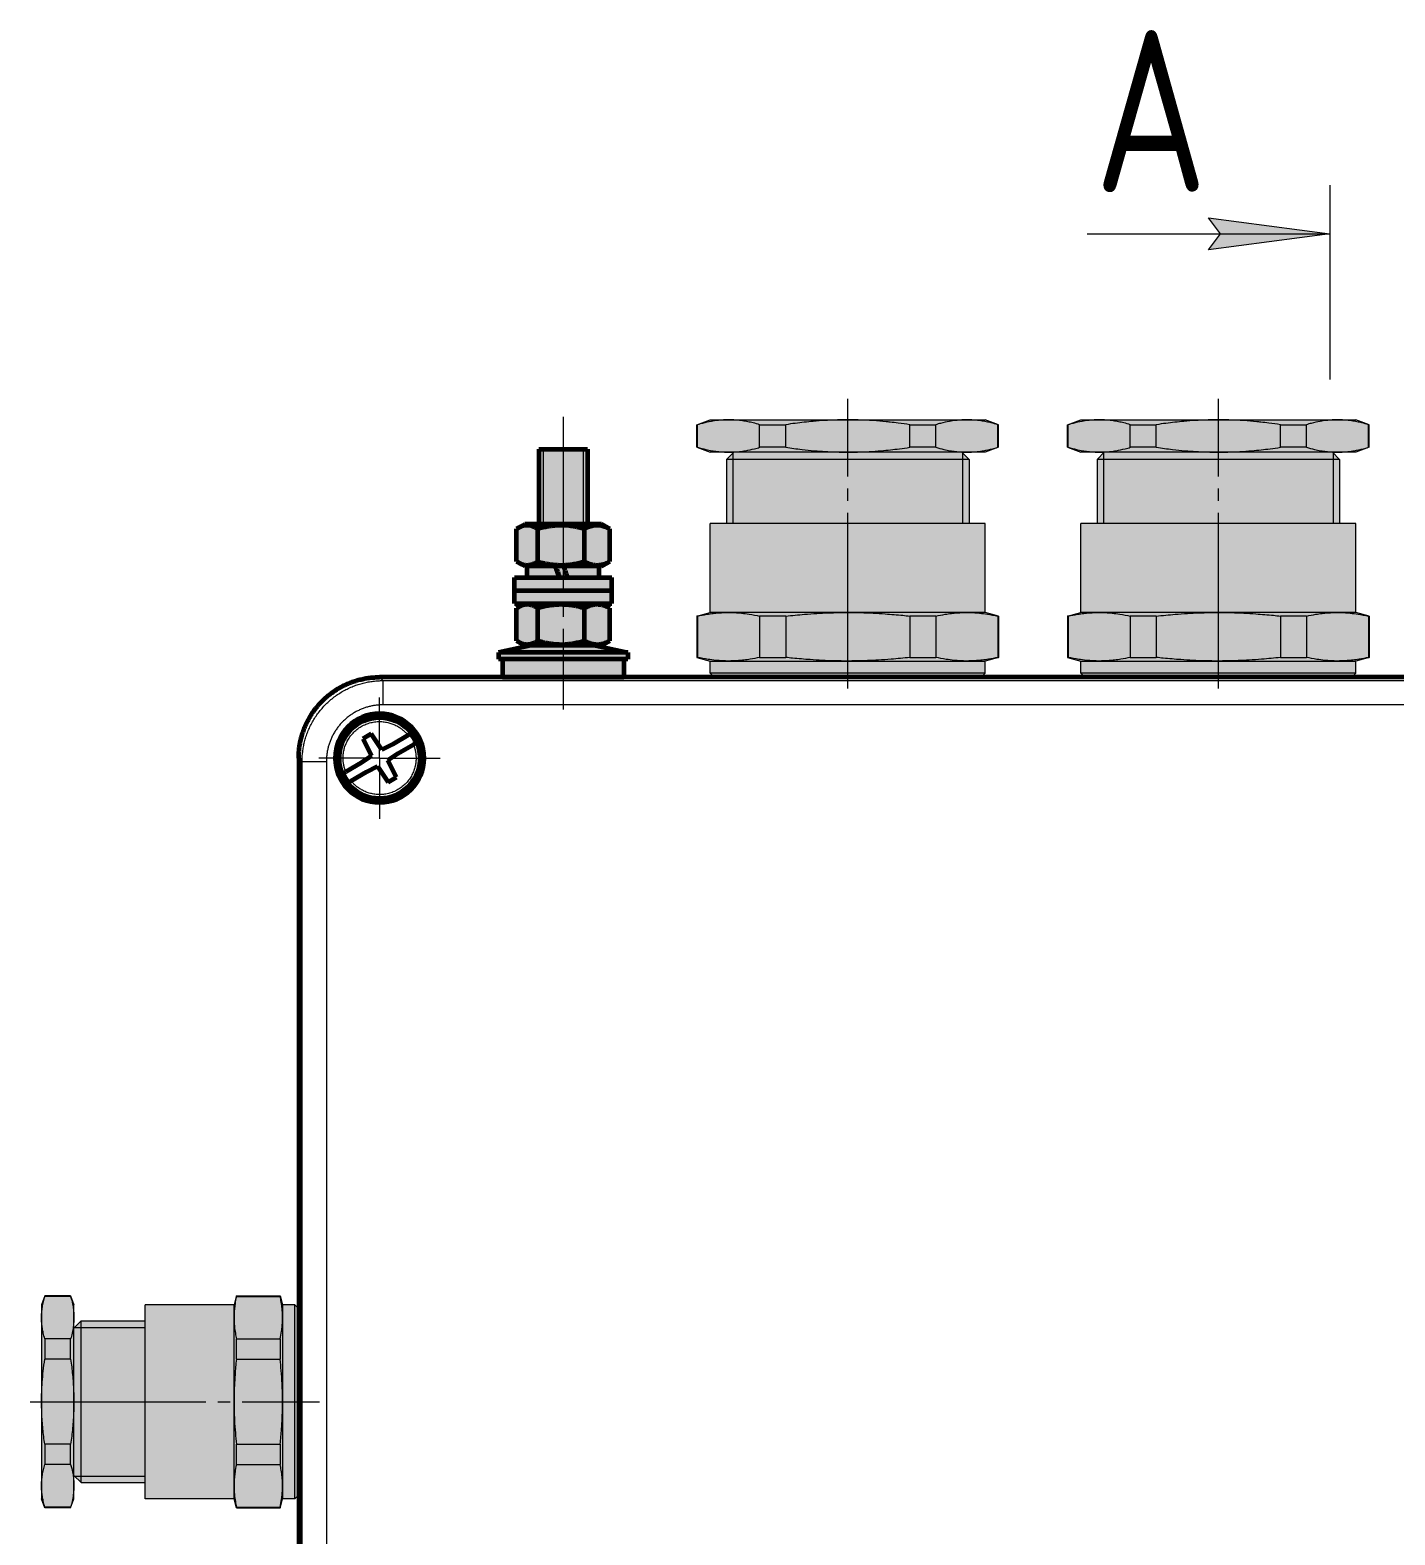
# Model space of a CAD drawing. Header units: millimetres. Extents: x -101 to 319, y -85 to 212.
# Drawn here: x 0.33 to 42.52, y 65.93 to 112.44 of the extents above; entities that cross this region are included whole.
import ezdxf

# ---------------------------------------------------------------- set-up
doc = ezdxf.new("R2010")
doc.units = ezdxf.units.MM
for name, pattern in [('K5LT_AXLED', [26.227272, 21.727272, -1.5, 1.5, -1.5]), ('K5LT_BASIC', [0]), ('K5LT_THIN', [0])]:
    doc.linetypes.add(name, pattern=pattern)
doc.layers.add('Системный слой', color=7, linetype='Continuous')
doc.styles.get("Standard").update_dxf_attribs({"font": 'GOST_A.TTF'})

# ---------------------------------------------------------------- blocks, each defined once
blk = doc.blocks.new('VP.262512_topside')
at = {"layer": 'Системный слой', "color": 7, "linetype": 'K5LT_THIN', "lineweight": 18}
for p, q in [((-117.5, 125), (-117.08, 124.58)), ((-117.08, 124.58), (-117.08, 121.58)), ((-117.08, 124.58), (117.08, 124.58)), ((117.08, 121.58), (-117.08, 121.58)), ((-127.08, 114.58), (-127.5, 115)), ((-127.08, -114.58), (-127.08, 114.58)), ((-127.08, 114.58), (-124.08, 114.58)), ((-124.08, 114.58), (-124.08, -114.58))]:
    blk.add_line(p, q, dxfattribs=at)
at = {"layer": 'Системный слой', "color": 150, "linetype": 'K5LT_BASIC', "lineweight": 60, "true_color": 0x0080ff}
for p, q in [((117.5, 125), (-117.5, 125)), ((-118.55, 117.98), (-119.58, 117.37)), ((-119.58, 117.37), (-118.51, 115.26)), ((-117.24, 116.01), (-118.55, 117.98)), ((-113.98, 117.82), (-115.9, 116.69)), ((-113.72, 117.97), (-113.98, 117.82)), ((-113.72, 117.97), (-113.65, 118.01)), ((-115.9, 116.69), (-117.24, 116.01)), ((-116.49, 114.74), (-115.24, 115.57)), ((-115.24, 115.57), (-113.32, 116.69)), ((-113.06, 116.85), (-113.32, 116.69)), ((-112.99, 116.89), (-113.06, 116.85)), ((-127.5, 115), (-127.5, -115)), ((-119.76, 114.43), (-121.68, 113.31)), ((-118.51, 115.26), (-119.76, 114.43)), ((-119.1, 113.31), (-117.76, 113.99)), ((-117.76, 113.99), (-116.45, 112.02)), ((-115.42, 112.63), (-116.49, 114.74)), ((-122.01, 113.11), (-121.94, 113.15)), ((-121.94, 113.15), (-121.68, 113.31)), ((-121.28, 112.03), (-121.35, 111.99)), ((-121.28, 112.03), (-121.02, 112.18)), ((-121.02, 112.18), (-119.1, 113.31)), ((-116.45, 112.02), (-115.42, 112.63))]:
    blk.add_line(p, q, dxfattribs=at)
at = {"layer": 'Системный слой', "color": 30, "linetype": 'K5LT_AXLED', "lineweight": 18, "true_color": 0xff8000}
for q in [(-117.5, 122.5), (-125, 115), (-110, 115), (-117.5, 107.5)]:
    blk.add_line((-117.5, 115), q, dxfattribs=at)
at = {"layer": 'Системный слой', "color": 150, "linetype": 'K5LT_BASIC', "lineweight": 60, "true_color": 0x0080ff}
blk.add_circle((-117.5, 115), 5, dxfattribs=at)
for radius, start, end in [(5.5, 270, 180), (5.24, 90, 180), (5.24, 180, 90), (4.89, 22.7118, 37.9892), (5.5, 180, 270), (4.89, 202.7118, 210.3505), (4.89, 210.3505, 217.9892)]:
    blk.add_arc((-117.5, 115), radius, start, end, dxfattribs=at)
at = {"layer": 'Системный слой', "color": 7, "linetype": 'K5LT_THIN', "lineweight": 18}
for start, end in [(38.1161, 202.5849), (218.1161, 22.5849)]:
    blk.add_arc((-117.5, 115), 4.81, start, end, dxfattribs=at)
at = {"layer": 'Системный слой', "color": 150, "linetype": 'K5LT_BASIC', "lineweight": 60, "true_color": 0x0080ff}
blk.add_rational_spline([(-127.5, 115), (-127.5, 120.86), (-123.36, 125), (-117.5, 125)], [1, 0.804824712256, 0.804824712256, 1], degree=3, dxfattribs=at)
at = {"layer": 'Системный слой', "color": 7, "linetype": 'K5LT_THIN', "lineweight": 18}
for points, weights in [([(-127.08, 114.58), (-127.08, 120.43), (-122.93, 124.58), (-117.08, 124.58)], [1, 0.804824712256, 0.804824712256, 1]), ([(-117.08, 121.58), (-121.18, 121.58), (-124.08, 118.68), (-124.08, 114.58)], [1, 0.804824712256, 0.804824712256, 1]), ([(-121.68, 113.31), (-124.28, 119.73), (-118.3, 123.23), (-113.98, 117.82)], [1, 0.429396510113, 0.429396510113, 1]), ([(-113.32, 116.69), (-110.72, 110.27), (-116.7, 106.77), (-121.02, 112.18)], [1, 0.429396510113, 0.429396510113, 1])]:
    blk.add_rational_spline(points, weights, degree=3, dxfattribs=at)
blk = doc.blocks.new('VZ-N16_withoutcap')
at = {"true_color": 0xffffff}
blk.add_hatch(color=7, dxfattribs=at).paths.add_polyline_path([(12, -19), (12, -8), (13.1, -7.71), (13.1, -2.29), (12, -2), (12, -0.5), (11.5, 0), (-11.5, 0), (-12, -0.5), (-12, -2), (-13.1, -2.29), (-13.1, -7.71), (-12, -8), (-12, -19), (-10, -19), (-10, -26.9), (-9.1, -27.8), (-12, -27.8), (-13.1, -28.2), (-13.1, -31.4), (-12, -31.8), (12, -31.8), (13.1, -31.4), (13.1, -28.2), (12, -27.8), (9.1, -27.8), (10, -26.9), (10, -19)])
at = {"color": 30, "linetype": 'K5LT_AXLED', "lineweight": 0, "true_color": 0xff8000}
blk.add_line((0, -33.22), (0, 2.58), dxfattribs=at)
at = {"color": 150, "linetype": 'K5LT_BASIC', "lineweight": 0, "true_color": 0x0080ff}
for p, q in [((-12, -0.5), (-11.5, 0)), ((11.5, 0), (-11.5, 0)), ((12, -0.5), (11.5, 0)), ((-12, -0.5), (-12, -2)), ((12, -0.5), (-12, -0.5)), ((12, -0.5), (12, -2)), ((-13.1, -2.29), (-12, -2)), ((-13.1, -7.71), (-13.1, -2.29)), ((-13.1, -2.29), (-13.02, -2.29)), ((-13.02, -7.71), (-13.02, -2.29)), ((-12, -2), (-10.39, -2)), ((-10.39, -2), (0, -2)), ((-7.77, -7.71), (-7.77, -2.29)), ((-7.77, -2.29), (-5.25, -2.29)), ((-5.25, -7.71), (-5.25, -2.29)), ((0, -2), (10.39, -2)), ((5.25, -2.29), (7.77, -2.29)), ((5.25, -7.71), (5.25, -2.29)), ((7.77, -7.71), (7.77, -2.29)), ((10.39, -2), (12, -2)), ((13.1, -2.29), (12, -2)), ((13.02, -2.29), (13.1, -2.29)), ((13.02, -7.71), (13.02, -2.29)), ((13.1, -7.71), (13.1, -2.29)), ((-13.1, -7.71), (-12, -8)), ((-13.02, -7.71), (-13.1, -7.71)), ((-12, -8), (-12, -19)), ((-10.39, -8), (-12, -8)), ((0, -8), (-10.39, -8)), ((-5.25, -7.71), (-7.77, -7.71)), ((10.39, -8), (0, -8)), ((7.77, -7.71), (5.25, -7.71)), ((12, -8), (10.39, -8)), ((13.1, -7.71), (12, -8)), ((12, -8), (12, -19)), ((13.1, -7.71), (13.02, -7.71)), ((12, -19), (-12, -19)), ((-10, -26.9), (-10, -19)), ((10, -26.9), (10, -19)), ((-13.1, -28.2), (-12, -27.8)), ((-10.39, -27.8), (-12, -27.8)), ((0, -27.8), (-10.39, -27.8)), ((-9.1, -27.8), (-10, -26.9)), ((10, -26.9), (-10, -26.9)), ((10.39, -27.8), (0, -27.8)), ((9.1, -27.8), (10, -26.9)), ((12, -27.8), (10.39, -27.8)), ((13.1, -28.2), (12, -27.8)), ((-13.1, -28.2), (-13.1, -31.4)), ((-13.02, -28.2), (-13.1, -28.2)), ((-13.02, -28.2), (-13.02, -31.4)), ((-7.77, -28.2), (-7.77, -31.4)), ((-5.25, -28.2), (-7.77, -28.2)), ((-5.25, -28.2), (-5.25, -31.4)), ((5.25, -28.2), (5.25, -31.4)), ((7.77, -28.2), (5.25, -28.2)), ((7.77, -28.2), (7.77, -31.4)), ((13.02, -28.2), (13.02, -31.4)), ((13.1, -28.2), (13.02, -28.2)), ((13.1, -28.2), (13.1, -31.4)), ((-13.1, -31.4), (-13.02, -31.4)), ((-13.1, -31.4), (-12, -31.8)), ((-7.77, -31.4), (-5.25, -31.4)), ((5.25, -31.4), (7.77, -31.4)), ((13.1, -31.4), (12, -31.8)), ((13.02, -31.4), (13.1, -31.4)), ((-12, -31.8), (-10.39, -31.8)), ((-10.39, -31.8), (0, -31.8)), ((0, -31.8), (10.39, -31.8)), ((10.39, -31.8), (12, -31.8))]:
    blk.add_line(p, q, dxfattribs=at)
at = {"color": 7, "linetype": 'K5LT_THIN', "lineweight": 0}
for p, q in [((-9.19, -26.9), (-9.19, -19)), ((9.19, -26.9), (9.19, -19)), ((-9.19, -27.71), (-9.19, -26.9)), ((9.19, -27.71), (9.19, -26.9))]:
    blk.add_line(p, q, dxfattribs=at)
at = {"color": 150, "linetype": 'K5LT_BASIC', "lineweight": 0, "true_color": 0x0080ff}
for points, knots in [([(-10.39, -2), (-10.58, -2), (-10.95, -2.01), (-11.6, -2.06), (-12.28, -2.15), (-12.79, -2.25), (-13.02, -2.29)], [0, 0, 0, 0, 1.495409, 2.959111, 5.143005, 7, 7, 7, 7]), ([(-7.77, -2.29), (-8.08, -2.23), (-8.62, -2.13), (-9.39, -2.04), (-9.95, -2), (-10.28, -2), (-10.39, -2)], [0, 0, 0, 0, 2.546548, 4.327406, 6.121612, 7, 7, 7, 7]), ([(0, -2), (-0.38, -2), (-1.12, -2.01), (-2.41, -2.06), (-3.78, -2.15), (-4.79, -2.25), (-5.25, -2.29)], [0, 0, 0, 0, 1.495409, 2.959111, 5.143005, 7, 7, 7, 7]), ([(5.25, -2.29), (4.62, -2.23), (3.54, -2.13), (2.01, -2.04), (0.89, -2), (0.22, -2), (0, -2)], [0, 0, 0, 0, 2.546548, 4.327406, 6.121612, 7, 7, 7, 7]), ([(10.39, -2), (10.2, -2), (9.83, -2.01), (9.19, -2.06), (8.5, -2.15), (8, -2.25), (7.77, -2.29)], [0, 0, 0, 0, 1.495309, 2.958978, 5.142959, 7, 7, 7, 7]), ([(13.02, -2.29), (12.7, -2.23), (12.16, -2.13), (11.39, -2.04), (10.84, -2), (10.5, -2), (10.39, -2)], [0, 0, 0, 0, 2.546533, 4.327435, 6.121632, 7, 7, 7, 7]), ([(-13.02, -7.71), (-12.7, -7.77), (-12.16, -7.87), (-11.39, -7.96), (-10.84, -8), (-10.5, -8), (-10.39, -8)], [0, 0, 0, 0, 2.546548, 4.327406, 6.121612, 7, 7, 7, 7]), ([(-10.39, -8), (-10.2, -8), (-9.83, -7.99), (-9.19, -7.94), (-8.5, -7.85), (-8, -7.75), (-7.77, -7.71)], [0, 0, 0, 0, 1.495409, 2.959111, 5.143005, 7, 7, 7, 7]), ([(-5.25, -7.71), (-4.62, -7.77), (-3.54, -7.87), (-2.01, -7.96), (-0.89, -8), (-0.22, -8), (0, -8)], [0, 0, 0, 0, 2.546548, 4.327406, 6.121612, 7, 7, 7, 7]), ([(0, -8), (0.38, -8), (1.12, -7.99), (2.41, -7.94), (3.78, -7.85), (4.79, -7.75), (5.25, -7.71)], [0, 0, 0, 0, 1.495409, 2.959111, 5.143005, 7, 7, 7, 7]), ([(7.77, -7.71), (8.08, -7.77), (8.62, -7.87), (9.39, -7.96), (9.95, -8), (10.28, -8), (10.39, -8)], [0, 0, 0, 0, 2.546533, 4.327435, 6.121632, 7, 7, 7, 7]), ([(10.39, -8), (10.58, -8), (10.95, -7.99), (11.6, -7.94), (12.28, -7.85), (12.79, -7.75), (13.02, -7.71)], [0, 0, 0, 0, 1.495309, 2.958978, 5.142959, 7, 7, 7, 7]), ([(-13.02, -28.2), (-12.7, -28.11), (-12.16, -27.97), (-11.45, -27.86), (-10.89, -27.81), (-10.56, -27.8), (-10.39, -27.8)], [0, 0, 0, 0, 2.54652, 4.331104, 5.681143, 7, 7, 7, 7]), ([(-10.39, -27.8), (-10.2, -27.8), (-9.83, -27.81), (-9.19, -27.88), (-8.5, -28), (-8, -28.13), (-7.77, -28.2)], [0, 0, 0, 0, 1.489537, 2.953457, 5.141664, 7, 7, 7, 7]), ([(-5.25, -28.2), (-4.62, -28.11), (-3.65, -27.99), (-2.34, -27.88), (-1.23, -27.82), (-0.44, -27.8), (0, -27.8)], [0, 0, 0, 0, 2.546534, 3.880294, 5.233013, 7, 7, 7, 7]), ([(0, -27.8), (0.38, -27.8), (1.12, -27.81), (2.2, -27.87), (3.58, -27.98), (4.59, -28.1), (5.25, -28.2)], [0, 0, 0, 0, 1.489631, 2.953581, 4.313956, 7, 7, 7, 7]), ([(7.77, -28.2), (8.08, -28.11), (8.62, -27.97), (9.33, -27.86), (9.89, -27.81), (10.23, -27.8), (10.39, -27.8)], [0, 0, 0, 0, 2.546534, 4.331077, 5.681117, 7, 7, 7, 7]), ([(10.39, -27.8), (10.58, -27.8), (10.95, -27.81), (11.6, -27.88), (12.29, -28), (12.79, -28.13), (13.02, -28.2)], [0, 0, 0, 0, 1.489631, 2.953581, 5.141707, 7, 7, 7, 7]), ([(-10.39, -31.8), (-10.61, -31.8), (-10.94, -31.79), (-11.38, -31.74), (-11.82, -31.68), (-12.37, -31.58), (-12.8, -31.46), (-13.02, -31.4)], [0, 0, 0, 0, 1.982217, 2.987477, 3.996278, 6.002624, 8, 8, 8, 8]), ([(-7.77, -31.4), (-8.01, -31.47), (-8.44, -31.58), (-9.06, -31.7), (-9.61, -31.77), (-10.06, -31.8), (-10.32, -31.8), (-10.39, -31.8)], [0, 0, 0, 0, 2.290651, 3.936872, 5.624706, 7.324289, 8, 8, 8, 8]), ([(0, -31.8), (-0.39, -31.8), (-1.2, -31.79), (-2.46, -31.72), (-3.83, -31.59), (-4.77, -31.47), (-5.25, -31.4)], [0, 0, 0, 0, 1.543159, 3.22086, 5.051399, 7, 7, 7, 7]), ([(5.25, -31.4), (4.62, -31.49), (3.65, -31.61), (2.35, -31.72), (1.24, -31.78), (0.45, -31.8), (0, -31.8)], [0, 0, 0, 0, 2.556476, 3.868721, 5.204549, 7, 7, 7, 7]), ([(10.39, -31.8), (10.17, -31.8), (9.85, -31.79), (9.41, -31.74), (8.97, -31.68), (8.42, -31.58), (7.98, -31.46), (7.77, -31.4)], [0, 0, 0, 0, 1.982217, 2.987477, 3.996278, 6.002624, 8, 8, 8, 8]), ([(13.02, -31.4), (12.77, -31.47), (12.34, -31.58), (11.72, -31.7), (11.17, -31.77), (10.73, -31.8), (10.47, -31.8), (10.39, -31.8)], [0, 0, 0, 0, 2.290651, 3.936872, 5.624706, 7.324289, 8, 8, 8, 8])]:
    blk.add_open_spline(points, degree=3, knots=knots, dxfattribs=at)
blk = doc.blocks.new('VZ-N25_withoutcap')
at = {"true_color": 0xffffff}
blk.add_hatch(color=7, dxfattribs=at).paths.add_polyline_path([(17, -19), (17, -8), (18.65, -7.56), (18.65, -2.44), (17, -2), (17, -0.5), (16.5, 0), (-16.5, 0), (-17, -0.5), (-17, -2), (-18.65, -2.44), (-18.65, -7.56), (-17, -8), (-17, -19), (-15, -19), (-15, -26.93), (-14.1, -27.82), (-17, -27.82), (-18.65, -28.43), (-18.65, -31.22), (-17, -31.83), (17, -31.83), (18.65, -31.22), (18.65, -28.43), (17, -27.82), (14.1, -27.82), (15, -26.93), (15, -19)])
at = {"color": 150, "linetype": 'K5LT_BASIC', "lineweight": 0, "true_color": 0x0080ff}
for p, q in [((-17, -0.5), (-16.5, 0)), ((-16.5, 0), (0, 0)), ((0, 0), (16.5, 0)), ((17, -0.5), (16.5, 0)), ((-17, -0.5), (-17, -2)), ((-17, -0.5), (0, -0.5)), ((0, -0.5), (17, -0.5)), ((17, -0.5), (17, -2)), ((-18.65, -2.44), (-17, -2)), ((-18.65, -7.56), (-18.65, -2.44)), ((-18.56, -2.44), (-18.65, -2.44)), ((-18.56, -7.56), (-18.56, -2.44)), ((-14.72, -2), (-17, -2)), ((0, -2), (-14.72, -2)), ((-10.89, -7.56), (-10.89, -2.44)), ((-7.67, -2.44), (-10.89, -2.44)), ((-7.67, -7.56), (-7.67, -2.44)), ((14.72, -2), (0, -2)), ((10.89, -2.44), (7.67, -2.44)), ((7.67, -7.56), (7.67, -2.44)), ((10.89, -7.56), (10.89, -2.44)), ((17, -2), (14.72, -2)), ((18.65, -2.44), (17, -2)), ((18.65, -2.44), (18.56, -2.44)), ((18.56, -7.56), (18.56, -2.44)), ((18.65, -7.56), (18.65, -2.44)), ((-18.65, -7.56), (-17, -8)), ((-18.65, -7.56), (-18.56, -7.56)), ((-17, -8), (-17, -19)), ((-17, -8), (-14.72, -8)), ((-14.72, -8), (0, -8)), ((-10.89, -7.56), (-7.67, -7.56)), ((0, -8), (14.72, -8)), ((7.67, -7.56), (10.89, -7.56)), ((14.72, -8), (17, -8)), ((18.65, -7.56), (17, -8)), ((17, -8), (17, -19)), ((18.56, -7.56), (18.65, -7.56)), ((-17, -19), (17, -19)), ((-15, -26.93), (-15, -19)), ((15, -26.93), (15, -19)), ((-18.65, -28.43), (-17, -27.82)), ((-17, -27.82), (-14.72, -27.82)), ((-14.1, -27.82), (-15, -26.93)), ((-15, -26.93), (0, -26.93)), ((-14.72, -27.82), (0, -27.82)), ((0, -26.93), (15, -26.93)), ((0, -27.82), (14.72, -27.82)), ((14.1, -27.82), (15, -26.93)), ((14.72, -27.82), (17, -27.82)), ((18.65, -28.43), (17, -27.82)), ((-18.65, -28.43), (-18.65, -31.22)), ((-18.65, -28.43), (-18.56, -28.43)), ((-18.56, -28.43), (-18.56, -31.22)), ((-10.89, -28.43), (-10.89, -31.22)), ((-10.89, -28.43), (-7.67, -28.43)), ((-7.67, -28.43), (-7.67, -31.22)), ((7.67, -28.43), (7.67, -31.22)), ((7.67, -28.43), (10.89, -28.43)), ((10.89, -28.43), (10.89, -31.22)), ((18.56, -28.43), (18.56, -31.22)), ((18.56, -28.43), (18.65, -28.43)), ((18.65, -28.43), (18.65, -31.22)), ((-18.56, -31.22), (-18.65, -31.22)), ((-18.65, -31.22), (-17, -31.83)), ((-7.67, -31.22), (-10.89, -31.22)), ((10.89, -31.22), (7.67, -31.22)), ((18.65, -31.22), (17, -31.83)), ((18.65, -31.22), (18.56, -31.22)), ((-14.72, -31.83), (-17, -31.83)), ((0, -31.83), (-14.72, -31.83)), ((14.72, -31.83), (0, -31.83)), ((17, -31.83), (14.72, -31.83))]:
    blk.add_line(p, q, dxfattribs=at)
at = {"color": 30, "linetype": 'K5LT_AXLED', "lineweight": 0, "true_color": 0xff8000}
blk.add_line((0, 1.41), (0, -34.42), dxfattribs=at)
at = {"color": 7, "linetype": 'K5LT_THIN', "lineweight": 0}
for p, q in [((-14.19, -26.93), (-14.19, -19)), ((14.19, -26.93), (14.19, -19)), ((-14.19, -27.74), (-14.19, -26.93)), ((14.19, -27.74), (14.19, -26.93))]:
    blk.add_line(p, q, dxfattribs=at)
at = {"color": 150, "linetype": 'K5LT_BASIC', "lineweight": 0, "true_color": 0x0080ff}
for points, knots in [([(-18.56, -2.44), (-18.17, -2.36), (-17.53, -2.23), (-16.66, -2.11), (-15.94, -2.04), (-15.3, -2.01), (-14.9, -2), (-14.72, -2)], [0, 0, 0, 0, 2.419879, 4.039963, 5.44907, 6.903989, 8, 8, 8, 8]), ([(-14.72, -2), (-14.46, -2), (-13.93, -2.01), (-13.08, -2.08), (-12.07, -2.21), (-11.32, -2.35), (-10.89, -2.44)], [0, 0, 0, 0, 1.44825, 2.877362, 4.644411, 7, 7, 7, 7]), ([(-7.67, -2.44), (-6.9, -2.36), (-5.61, -2.23), (-3.87, -2.11), (-2.43, -2.04), (-1.16, -2.01), (-0.35, -2), (0, -2)], [0, 0, 0, 0, 2.419879, 4.039963, 5.44907, 6.903989, 8, 8, 8, 8]), ([(0, -2), (0.53, -2), (1.58, -2.01), (3.13, -2.07), (4.87, -2.18), (6.38, -2.3), (7.39, -2.41), (7.67, -2.44)], [0, 0, 0, 0, 1.655143, 3.288413, 4.825597, 7.115345, 8, 8, 8, 8]), ([(10.89, -2.44), (11.27, -2.36), (11.92, -2.23), (12.79, -2.11), (13.51, -2.04), (14.14, -2.01), (14.55, -2), (14.72, -2)], [0, 0, 0, 0, 2.41988, 4.039965, 5.449071, 6.903989, 8, 8, 8, 8]), ([(14.72, -2), (14.99, -2), (15.51, -2.01), (16.36, -2.08), (17.38, -2.21), (18.13, -2.35), (18.56, -2.44)], [0, 0, 0, 0, 1.448248, 2.877358, 4.644409, 7, 7, 7, 7]), ([(-14.72, -8), (-14.99, -8), (-15.51, -7.99), (-16.36, -7.92), (-17.38, -7.79), (-18.13, -7.65), (-18.56, -7.56)], [0, 0, 0, 0, 1.44825, 2.877362, 4.644411, 7, 7, 7, 7]), ([(-10.89, -7.56), (-11.27, -7.64), (-11.92, -7.77), (-12.79, -7.89), (-13.51, -7.96), (-14.14, -7.99), (-14.55, -8), (-14.72, -8)], [0, 0, 0, 0, 2.419879, 4.039963, 5.44907, 6.903989, 8, 8, 8, 8]), ([(0, -8), (-0.53, -8), (-1.58, -7.99), (-3.13, -7.93), (-4.87, -7.82), (-6.38, -7.7), (-7.39, -7.59), (-7.67, -7.56)], [0, 0, 0, 0, 1.655143, 3.288413, 4.825597, 7.115345, 8, 8, 8, 8]), ([(7.67, -7.56), (6.9, -7.64), (5.61, -7.77), (3.87, -7.89), (2.43, -7.96), (1.16, -7.99), (0.35, -8), (0, -8)], [0, 0, 0, 0, 2.419879, 4.039963, 5.44907, 6.903989, 8, 8, 8, 8]), ([(14.72, -8), (14.46, -8), (13.93, -7.99), (13.08, -7.92), (12.07, -7.79), (11.32, -7.65), (10.89, -7.56)], [0, 0, 0, 0, 1.448248, 2.877358, 4.644409, 7, 7, 7, 7]), ([(18.56, -7.56), (18.17, -7.64), (17.53, -7.77), (16.66, -7.89), (15.94, -7.96), (15.3, -7.99), (14.9, -8), (14.72, -8)], [0, 0, 0, 0, 2.41988, 4.039965, 5.449071, 6.903989, 8, 8, 8, 8]), ([(-14.72, -27.82), (-14.99, -27.82), (-15.43, -27.84), (-16.12, -27.9), (-16.93, -28.02), (-17.76, -28.2), (-18.35, -28.36), (-18.56, -28.43)], [0, 0, 0, 0, 1.64951, 2.746923, 4.320506, 6.673858, 8, 8, 8, 8]), ([(-10.89, -28.43), (-11.22, -28.33), (-11.81, -28.17), (-12.63, -28), (-13.34, -27.9), (-14.03, -27.84), (-14.49, -27.82), (-14.72, -27.82)], [0, 0, 0, 0, 2.117323, 3.707547, 5.095921, 6.54191, 8, 8, 8, 8]), ([(0, -27.82), (-0.53, -27.82), (-1.41, -27.84), (-2.8, -27.9), (-4.41, -28.02), (-6.08, -28.2), (-7.25, -28.36), (-7.67, -28.43)], [0, 0, 0, 0, 1.649514, 2.746927, 4.320509, 6.673859, 8, 8, 8, 8]), ([(7.67, -28.43), (7, -28.33), (5.82, -28.17), (4.19, -28), (2.77, -27.9), (1.39, -27.84), (0.46, -27.82), (0, -27.82)], [0, 0, 0, 0, 2.117321, 3.707544, 5.09592, 6.54191, 8, 8, 8, 8]), ([(14.72, -27.82), (14.46, -27.82), (14.02, -27.84), (13.32, -27.9), (12.52, -28.02), (11.68, -28.2), (11.1, -28.36), (10.89, -28.43)], [0, 0, 0, 0, 1.649514, 2.746927, 4.320509, 6.673859, 8, 8, 8, 8]), ([(18.56, -28.43), (18.22, -28.33), (17.63, -28.17), (16.82, -28), (16.11, -27.9), (15.42, -27.84), (14.95, -27.82), (14.72, -27.82)], [0, 0, 0, 0, 2.117321, 3.707544, 5.09592, 6.54191, 8, 8, 8, 8]), ([(-18.56, -31.22), (-18.29, -31.3), (-17.81, -31.44), (-17.11, -31.59), (-16.41, -31.71), (-15.73, -31.79), (-15.15, -31.82), (-14.83, -31.83), (-14.72, -31.83)], [0, 0, 0, 0, 1.884561, 3.420348, 4.961014, 6.736057, 8.238726, 9, 9, 9, 9]), ([(-14.72, -31.83), (-14.44, -31.83), (-13.98, -31.81), (-13.27, -31.74), (-12.47, -31.62), (-11.65, -31.44), (-11.09, -31.28), (-10.89, -31.22)], [0, 0, 0, 0, 1.734922, 2.863683, 4.439349, 6.756734, 8, 8, 8, 8]), ([(-7.67, -31.22), (-7.2, -31.29), (-6.39, -31.41), (-5.42, -31.52), (-4.39, -31.63), (-3.39, -31.71), (-2.13, -31.78), (-1.07, -31.82), (-0.32, -31.83), (0, -31.83)], [0, 0, 0, 0, 1.85142, 3.182291, 3.800386, 5.890689, 7.077018, 8.732476, 10, 10, 10, 10]), ([(0, -31.83), (0.56, -31.83), (1.48, -31.81), (2.9, -31.74), (4.51, -31.62), (6.14, -31.44), (7.27, -31.28), (7.67, -31.22)], [0, 0, 0, 0, 1.734922, 2.863683, 4.439349, 6.756734, 8, 8, 8, 8]), ([(10.89, -31.22), (11.15, -31.3), (11.64, -31.44), (12.34, -31.59), (13.03, -31.71), (13.72, -31.79), (14.29, -31.82), (14.61, -31.83), (14.72, -31.83)], [0, 0, 0, 0, 1.884561, 3.420348, 4.961014, 6.736057, 8.238726, 9, 9, 9, 9]), ([(14.72, -31.83), (15, -31.83), (15.46, -31.81), (16.17, -31.74), (16.98, -31.62), (17.79, -31.44), (18.36, -31.28), (18.56, -31.22)], [0, 0, 0, 0, 1.734922, 2.863683, 4.439349, 6.756734, 8, 8, 8, 8])]:
    blk.add_open_spline(points, degree=3, knots=knots, dxfattribs=at)
blk = doc.blocks.new('ground_withoutcap')
at = {"layer": 'Системный слой', "true_color": 0xffffff}
blk.add_hatch(color=7, dxfattribs=at).paths.add_polyline_path([(-3, -28.21), (3, -28.21), (3, -18.92), (4.75, -18.92), (5.77, -18.33), (5.77, -14.31), (4.75, -13.72), (4.45, -13.72), (4.45, -12.32), (6, -12.32), (6, -9.12), (4.75, -9.12), (5.77, -8.53), (5.77, -4.51), (4.75, -3.92), (4.01, -3.92), (8, -3.07), (8, -2.24), (7.5, -2.24), (7.5, 0), (-7.5, 0), (-7.5, -2.24), (-8, -2.24), (-8, -3.07), (-4.01, -3.92), (-4.74, -3.92), (-5.77, -4.51), (-5.77, -8.53), (-4.75, -9.12), (-6, -9.12), (-6, -12.32), (-4.45, -12.32), (-4.45, -13.72), (-4.75, -13.72), (-5.77, -14.31), (-5.77, -18.33), (-4.75, -18.92), (-3, -18.92)])
at = {"layer": 'Системный слой', "color": 30, "linetype": 'K5LT_AXLED', "lineweight": 18, "true_color": 0xff8000}
blk.add_line((0, -32.21), (0, 4), dxfattribs=at)
at = {"layer": 'Системный слой', "color": 150, "linetype": 'K5LT_BASIC', "lineweight": 60, "true_color": 0x0080ff}
for p, q in [((-7.5, -2.24), (-7.5, 0)), ((7.5, 0), (-7.5, 0)), ((7.5, -2.24), (7.5, 0)), ((-8, -3.07), (-8, -2.24)), ((-8, -2.24), (0.41, -2.24)), ((-4.01, -3.92), (-8, -3.07)), ((-8, -3.07), (0.41, -3.07)), ((0.41, -2.24), (8, -2.24)), ((0.41, -3.07), (8, -3.07)), ((4.01, -3.92), (8, -3.07)), ((8, -3.07), (8, -2.24)), ((-5.77, -4.51), (-5.77, -8.53)), ((-4.75, -3.92), (-5.62, -4.42)), ((-4.75, -3.92), (-4.74, -3.92)), ((-4.74, -3.92), (4.75, -3.92)), ((-2.63, -4.51), (-2.63, -8.53)), ((3.14, -4.51), (3.14, -8.53)), ((4.75, -3.92), (5.62, -4.42)), ((5.77, -4.51), (5.77, -8.53)), ((-6, -9.12), (-6, -10.72)), ((0.3, -9.12), (-6, -9.12)), ((-5.62, -8.62), (-4.75, -9.12)), ((6, -9.12), (0.3, -9.12)), ((5.62, -8.62), (4.75, -9.12)), ((6, -9.12), (6, -10.72)), ((-6, -10.72), (-6, -12.32)), ((0.3, -10.72), (-6, -10.72)), ((0.3, -10.72), (-6, -10.72)), ((6, -10.72), (0.3, -10.72)), ((6, -10.72), (0.3, -10.72)), ((6, -10.72), (6, -12.32)), ((0.3, -12.32), (-6, -12.32)), ((-4.45, -12.32), (-4.45, -13.72)), ((6, -12.32), (0.3, -12.32)), ((4.45, -12.32), (4.45, -13.72)), ((-5.77, -14.31), (-5.77, -18.33)), ((-4.75, -13.72), (-5.62, -14.22)), ((-4.75, -13.72), (-4.74, -13.72)), ((-4.74, -13.72), (4.75, -13.72)), ((-2.63, -14.31), (-2.63, -18.33)), ((3.14, -14.31), (3.14, -18.33)), ((4.75, -13.72), (5.62, -14.22)), ((5.77, -14.31), (5.77, -18.33)), ((-5.62, -18.42), (-4.75, -18.92)), ((5.62, -18.42), (4.75, -18.92)), ((-4.75, -18.92), (-4.74, -18.92)), ((-4.74, -18.92), (4.75, -18.92)), ((-3, -28.21), (-3, -18.92)), ((3, -28.21), (3, -18.92)), ((3, -28.21), (-3, -28.21))]:
    blk.add_line(p, q, dxfattribs=at)
at = {"layer": 'Системный слой', "color": 7, "linetype": 'K5LT_THIN', "lineweight": 18}
for p, q in [((-2.46, -28.21), (-2.46, -18.92)), ((2.46, -28.21), (2.46, -18.92))]:
    blk.add_line(p, q, dxfattribs=at)
at = {"layer": 'Системный слой', "color": 150, "linetype": 'K5LT_BASIC', "lineweight": 60, "true_color": 0x0080ff}
for centre, radius, start, end in [((-3.49, -8.1), 4.25, 120.0351, 122.3958), ((3.49, -8.1), 4.25, 57.6042, 59.9649), ((-3.5, -4.96), 4.23, 237.5968, 239.9723), ((3.5, -4.96), 4.23, 300.0277, 302.4032), ((-3.49, -17.9), 4.25, 120.0351, 122.3958), ((3.49, -17.9), 4.25, 57.6042, 59.9649), ((-3.5, -14.76), 4.23, 237.5968, 239.9723), ((3.5, -14.76), 4.23, 300.0277, 302.4032)]:
    blk.add_arc(centre, radius, start, end, dxfattribs=at)
for centre, major_axis, start_param, end_param in [((0, -14.45), (4.45, -12.23), -4.658356, -4.542988), ((0, -11.58), (3.05, -8.38), 1.307536, 1.477324), ((0, -11.58), (4.45, -12.23), 1.389538, 1.504906)]:
    blk.add_ellipse(centre, major_axis=major_axis, ratio=0.016306, start_param=start_param, end_param=end_param, dxfattribs=at)
for points, knots in [([(-2.63, -4.51), (-2.84, -4.4), (-3.14, -4.26), (-3.52, -4.15), (-3.75, -4.1), (-3.95, -4.07), (-4.14, -4.06), (-4.35, -4.06), (-4.59, -4.09), (-4.86, -4.14), (-5.26, -4.26), (-5.57, -4.4), (-5.77, -4.51)], [0, 0, 0, 0, 2.66649, 3.810425, 4.700444, 5.503844, 6.294351, 7.038845, 8.091005, 9.12096, 10.454936, 13, 13, 13, 13]), ([(3.14, -4.51), (2.88, -4.43), (2.5, -4.33), (1.93, -4.22), (1.5, -4.15), (1.08, -4.1), (0.7, -4.07), (0.35, -4.06), (0.02, -4.06), (-0.36, -4.08), (-0.82, -4.12), (-1.6, -4.24), (-2.22, -4.39), (-2.63, -4.51)], [0, 0, 0, 0, 1.896477, 2.871604, 4.103535, 5.062016, 5.927217, 6.778532, 7.580294, 8.339144, 9.455768, 10.905857, 14, 14, 14, 14]), ([(5.62, -4.42), (5.48, -4.34), (5.27, -4.23), (4.99, -4.14), (4.77, -4.09), (4.57, -4.06), (4.35, -4.06), (4.12, -4.09), (3.86, -4.15), (3.53, -4.28), (3.28, -4.41), (3.14, -4.51)], [0, 0, 0, 0, 1.955061, 3.171484, 4.035462, 5.049965, 6.111984, 7.208657, 8.318275, 9.797517, 12, 12, 12, 12]), ([(-5.77, -8.53), (-5.56, -8.64), (-5.25, -8.77), (-4.88, -8.89), (-4.65, -8.94), (-4.44, -8.96), (-4.25, -8.97), (-4.04, -8.97), (-3.81, -8.95), (-3.53, -8.89), (-3.14, -8.77), (-2.83, -8.63), (-2.63, -8.53)], [0, 0, 0, 0, 2.66649, 3.810425, 4.700444, 5.503844, 6.294351, 7.038845, 8.091005, 9.12096, 10.454936, 13, 13, 13, 13]), ([(-2.63, -8.53), (-2.38, -8.6), (-1.99, -8.7), (-1.43, -8.82), (-0.99, -8.89), (-0.57, -8.94), (-0.2, -8.96), (0.15, -8.97), (0.49, -8.97), (0.86, -8.95), (1.32, -8.91), (2.11, -8.8), (2.72, -8.65), (3.14, -8.53)], [0, 0, 0, 0, 1.896477, 2.871604, 4.103535, 5.062016, 5.927217, 6.778532, 7.580294, 8.339144, 9.455768, 10.905857, 14, 14, 14, 14]), ([(3.14, -8.53), (3.31, -8.64), (3.55, -8.77), (3.85, -8.88), (4.03, -8.93), (4.22, -8.96), (4.43, -8.98), (4.64, -8.97), (4.87, -8.93), (5.19, -8.84), (5.45, -8.71), (5.62, -8.62)], [0, 0, 0, 0, 2.639975, 3.540684, 4.309261, 5.269423, 6.285677, 7.292015, 8.282019, 9.518127, 12, 12, 12, 12]), ([(-2.63, -14.31), (-2.84, -14.2), (-3.14, -14.06), (-3.52, -13.95), (-3.75, -13.9), (-3.95, -13.87), (-4.14, -13.86), (-4.35, -13.86), (-4.59, -13.89), (-4.86, -13.94), (-5.26, -14.06), (-5.57, -14.2), (-5.77, -14.31)], [0, 0, 0, 0, 2.66649, 3.810425, 4.700444, 5.503844, 6.294351, 7.038845, 8.091005, 9.12096, 10.454936, 13, 13, 13, 13]), ([(3.14, -14.31), (2.88, -14.23), (2.5, -14.13), (1.93, -14.02), (1.5, -13.95), (1.08, -13.9), (0.7, -13.87), (0.35, -13.86), (0.02, -13.86), (-0.36, -13.88), (-0.82, -13.92), (-1.6, -14.04), (-2.22, -14.19), (-2.63, -14.31)], [0, 0, 0, 0, 1.896477, 2.871604, 4.103535, 5.062016, 5.927217, 6.778532, 7.580294, 8.339144, 9.455768, 10.905857, 14, 14, 14, 14]), ([(5.62, -14.22), (5.48, -14.14), (5.27, -14.03), (4.99, -13.94), (4.77, -13.89), (4.57, -13.86), (4.35, -13.86), (4.12, -13.89), (3.86, -13.95), (3.53, -14.08), (3.28, -14.21), (3.14, -14.31)], [0, 0, 0, 0, 1.955061, 3.171484, 4.035462, 5.049965, 6.111984, 7.208657, 8.318275, 9.797517, 12, 12, 12, 12]), ([(-5.77, -18.33), (-5.56, -18.44), (-5.25, -18.57), (-4.88, -18.69), (-4.65, -18.74), (-4.44, -18.76), (-4.25, -18.77), (-4.04, -18.77), (-3.81, -18.75), (-3.53, -18.69), (-3.14, -18.57), (-2.83, -18.43), (-2.63, -18.33)], [0, 0, 0, 0, 2.66649, 3.810425, 4.700444, 5.503844, 6.294351, 7.038845, 8.091005, 9.12096, 10.454936, 13, 13, 13, 13]), ([(-2.63, -18.33), (-2.38, -18.4), (-1.99, -18.5), (-1.43, -18.62), (-0.99, -18.69), (-0.57, -18.74), (-0.2, -18.76), (0.15, -18.77), (0.49, -18.77), (0.86, -18.75), (1.32, -18.71), (2.11, -18.6), (2.72, -18.45), (3.14, -18.33)], [0, 0, 0, 0, 1.896477, 2.871604, 4.103535, 5.062016, 5.927217, 6.778532, 7.580294, 8.339144, 9.455768, 10.905857, 14, 14, 14, 14]), ([(3.14, -18.33), (3.31, -18.44), (3.55, -18.57), (3.85, -18.68), (4.03, -18.73), (4.22, -18.76), (4.43, -18.78), (4.64, -18.77), (4.87, -18.73), (5.19, -18.64), (5.45, -18.51), (5.62, -18.42)], [0, 0, 0, 0, 2.639975, 3.540684, 4.309261, 5.269423, 6.285677, 7.292015, 8.282019, 9.518127, 12, 12, 12, 12])]:
    blk.add_open_spline(points, degree=3, knots=knots, dxfattribs=at)
blk = doc.blocks.new('cut_name_top')
at = {"layer": 'Системный слой'}
blk.add_hatch(color=7, dxfattribs=at).paths.add_polyline_path([(-15, 16.03), (0, 18), (-15, 19.97), (-13.5, 18)])
at = {"layer": 'Системный слой', "color": 7, "linetype": 'K5LT_THIN', "lineweight": 18}
for p, q in [((0, 24), (0, 0)), ((-13.5, 18), (-15, 19.97)), ((-15, 19.97), (0, 18)), ((-30, 18), (0, 18)), ((0, 18), (-15, 16.03)), ((-15, 16.03), (-13.5, 18))]:
    blk.add_line(p, q, dxfattribs=at)
at = {"layer": 'Системный слой', "color": 7, "linetype": 'K5LT_THIN', "lineweight": 18, "insert": (-29.11, 43.19), "char_height": 5, "attachment_point": 1}
blk.add_mtext('{\\H4x;\\W0.965;\\C256;А}', dxfattribs=at)

msp = doc.modelspace()

# ---------------------------------------------------------------- block references
at = {"xscale": 0.25, "yscale": 0.25, "zscale": 0.25}
for name, p in [('cut_name_top', (40.506, 101.647)), ('VP.262512_topside', (40.506, 61.191))]:
    msp.add_blockref(name, p, dxfattribs=at)
for name, p, rotation in [('VZ-N25_withoutcap', (25.602, 92.441), 180), ('VZ-N25_withoutcap', (37.06, 92.441), 180), ('ground_withoutcap', (16.806, 92.441), 180), ('VZ-N16_withoutcap', (8.631, 70.045), -90.00000000000001)]:
    msp.add_blockref(name, p, dxfattribs=dict(at, rotation=rotation))

doc.saveas('drawing.dxf')
